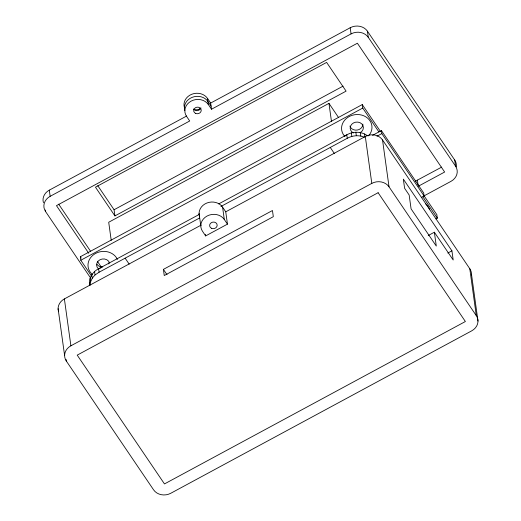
<?xml version="1.0" encoding="UTF-8"?>
<svg xmlns="http://www.w3.org/2000/svg" width="521" height="521" viewBox="0 0 521 521"><rect width="100%" height="100%" fill="white"/><g stroke="black" fill="none" stroke-linecap="round" stroke-linejoin="round"><path stroke-width="0.78" d="M89.866 285.182C88.27 278.455 92.653 271.695 98.599 268.751L199.439 214.326M90.081 285.085L90.55 281.92L90.061 278.442M90.55 281.92L92.282 278.194L95.037 274.951L99.081 272.229L199.471 218.052M368.425 135.864L369.969 134.047A15.259 13.285 -7.9 0 0 366.133 117.03A15.259 13.285 -7.9 0 0 346.178 118.632A15.259 13.285 -7.9 0 0 344.466 136.092M344.837 136.17C351.265 131.175 361.027 130.843 367.546 135.844M43.445 202.754A12.634 10.993 -7.9 0 1 49.3 190.152L186.7 115.994M198.39 109.684L199.751 108.948M423.768 196.039L450.958 181.36A12.634 10.993 -7.9 0 0 455.549 166.147L368.288 37.343A12.634 10.993 -7.9 0 0 351.063 33.904L211.513 109.228L210.66 103.06L350.203 27.743A12.634 10.993 -7.9 0 1 367.429 31.182L454.69 159.986A12.634 10.993 -7.9 0 1 456.285 166.876M90.556 277.94L45.561 211.533A12.634 10.993 -7.9 0 1 50.153 196.319L189.703 120.996L186.538 116.333A12.634 10.993 -7.9 0 1 191.129 101.12A12.634 10.993 -7.9 0 1 208.354 104.558L211.513 109.228M114.926 215.902L95.46 187.176L326.628 62.409L346.087 91.136L114.926 215.902L114.073 209.742L343.085 86.134M338.474 117.42L328.959 103.366L108.707 222.252L111.214 240.344M91.572 276.123L80.807 260.24L80.325 256.755L362.258 104.584L380.447 131.442M80.807 260.24L362.74 108.068L362.258 104.584M218.748 203.9L346.765 134.809L347.247 138.286L220.911 206.479M58.534 311.506A12.634 10.993 -7.9 0 1 64.389 298.911L201.073 225.137M227.456 224.141L224.297 219.478A12.634 10.993 -7.9 0 0 207.071 216.039A12.634 10.993 -7.9 0 0 202.487 231.252L205.645 235.915L227.456 224.141L225.749 211.819L365.299 136.502A12.634 10.993 -7.9 0 1 382.525 139.941L469.786 268.738A12.634 10.993 -7.9 0 1 471.375 275.635M372.535 135.356L381.405 130.569L423.677 192.965L424.101 195.981L421.587 197.335M376.95 136.222L381.828 133.584L381.405 130.569M163.399 269.383L272.463 210.517L273.317 216.677L164.252 275.544L163.399 269.383L167.007 274.71M66.31 361.014A12.634 10.993 -7.9 0 1 70.895 345.801L371.805 183.392A12.634 10.993 -7.9 0 1 389.031 186.831L476.292 315.635A12.634 10.993 -7.9 0 1 471.7 330.848L170.797 493.257A12.634 10.993 -7.9 0 1 153.571 489.818L66.31 361.014L66.089 359.425M415.27 181.269L441.704 167.098M418.272 186.264L444.641 172.034L357.38 43.23L56.47 205.645L88.739 253.271M435.921 218.931L437.334 218.169L436.845 214.685L423.658 195.219M428.229 235.531L434.364 232.216L453.198 260.012L451.922 250.829L403.332 179.107L404.609 188.289L409.154 195.004L411.082 208.869L436.292 246.081L434.364 232.216M447.832 253.037L451.922 250.829M347.247 138.286C352.437 135.44 358.839 134.841 364.322 137.192M101.595 267.56L98.599 268.751L99.081 272.229M381.828 133.584L424.101 195.981M362.74 108.068L378.897 131.924M422.967 196.964L437.334 218.169M330.262 147.456L334.313 153.441M184.421 107.56A12.634 10.993 -7.9 0 1 191.748 94.268A12.634 10.993 -7.9 0 1 207.501 98.397L210.66 103.06M211.083 106.141L207.925 101.478A12.634 10.993 -7.9 0 0 192.177 97.349A12.634 10.993 -7.9 0 0 184.851 110.641M199.51 216.313A12.634 10.993 -7.9 0 1 206.844 203.027A12.634 10.993 -7.9 0 1 222.591 207.156L225.749 211.819M97.779 185.691L114.073 209.742M125.138 258.169L129.169 264.114M58.665 204.167L90.511 251.174M97.336 261.242L101.426 267.286M80.325 256.755L81.23 258.097M89.482 282.395L89.84 284.746M471.479 274.189L477.991 321.086M454.69 159.986L455.549 166.147M469.786 268.738L476.292 315.635M417.412 180.103L418.161 185.496M367.429 31.182L368.288 37.343M382.525 139.941L389.031 186.831M350.203 27.743L351.063 33.904M365.299 136.502L371.805 183.392M364.544 133.936L364.928 136.723M360.343 132.562L360.825 136.046M355.843 132.197L356.325 135.681M351.336 132.875L351.825 136.352M328.959 103.366L331.473 121.465M207.501 98.397L208.354 104.558M222.591 207.156L224.297 219.478M205.43 234.372L205.645 235.915M199.081 213.473L200.787 225.801M94.555 271.467L95.037 274.951M91.794 274.71L92.282 278.194M49.3 190.152L50.153 196.319M64.389 298.911L70.895 345.801M45.353 209.989L45.561 211.533M58.105 308.673L64.611 355.563M201.054 108.029A6.317 5.497 -7.9 0 1 193.447 109.169M200.676 108.094A3.79 3.302 -7.9 0 1 197.518 110.628A3.79 3.302 -7.9 0 1 193.747 109.13M92.451 274.495A15.259 13.285 -7.9 0 1 94.887 253.831A15.259 13.285 -7.9 0 1 117.407 259.451M98.528 268.96A6.63 5.77 -7.9 0 1 99.882 259.81A6.63 5.77 -7.9 0 1 109.586 262.988M362.909 124.135A6.63 5.77 -7.9 0 1 357.165 130.068A6.63 5.77 -7.9 0 1 349.904 126.082M425.69 203.913A15.259 13.285 -7.9 0 1 429.643 209.742M109.11 262.506A6.63 5.77 -7.9 0 1 108.453 263.919M102.728 267.012A6.63 5.77 -7.9 0 1 96.991 264.316M353.472 132.972A6.63 5.77 -7.9 0 1 351.701 124.304A6.63 5.77 -7.9 0 1 361.834 123.952A6.63 5.77 -7.9 0 1 360.089 132.744M378.122 192.718L77.212 355.127L164.473 483.931L465.383 321.522L378.122 192.718M195.564 113.376A3.79 3.302 -7.9 0 0 201.23 110.315A3.79 3.302 -7.9 0 0 195.551 107.652A3.79 3.302 -7.9 0 0 195.564 113.376M211.506 228.296A3.79 3.302 -7.9 0 0 217.172 225.235A3.79 3.302 -7.9 0 0 211.5 222.565A3.79 3.302 -7.9 0 0 211.506 228.296"/></g></svg>
